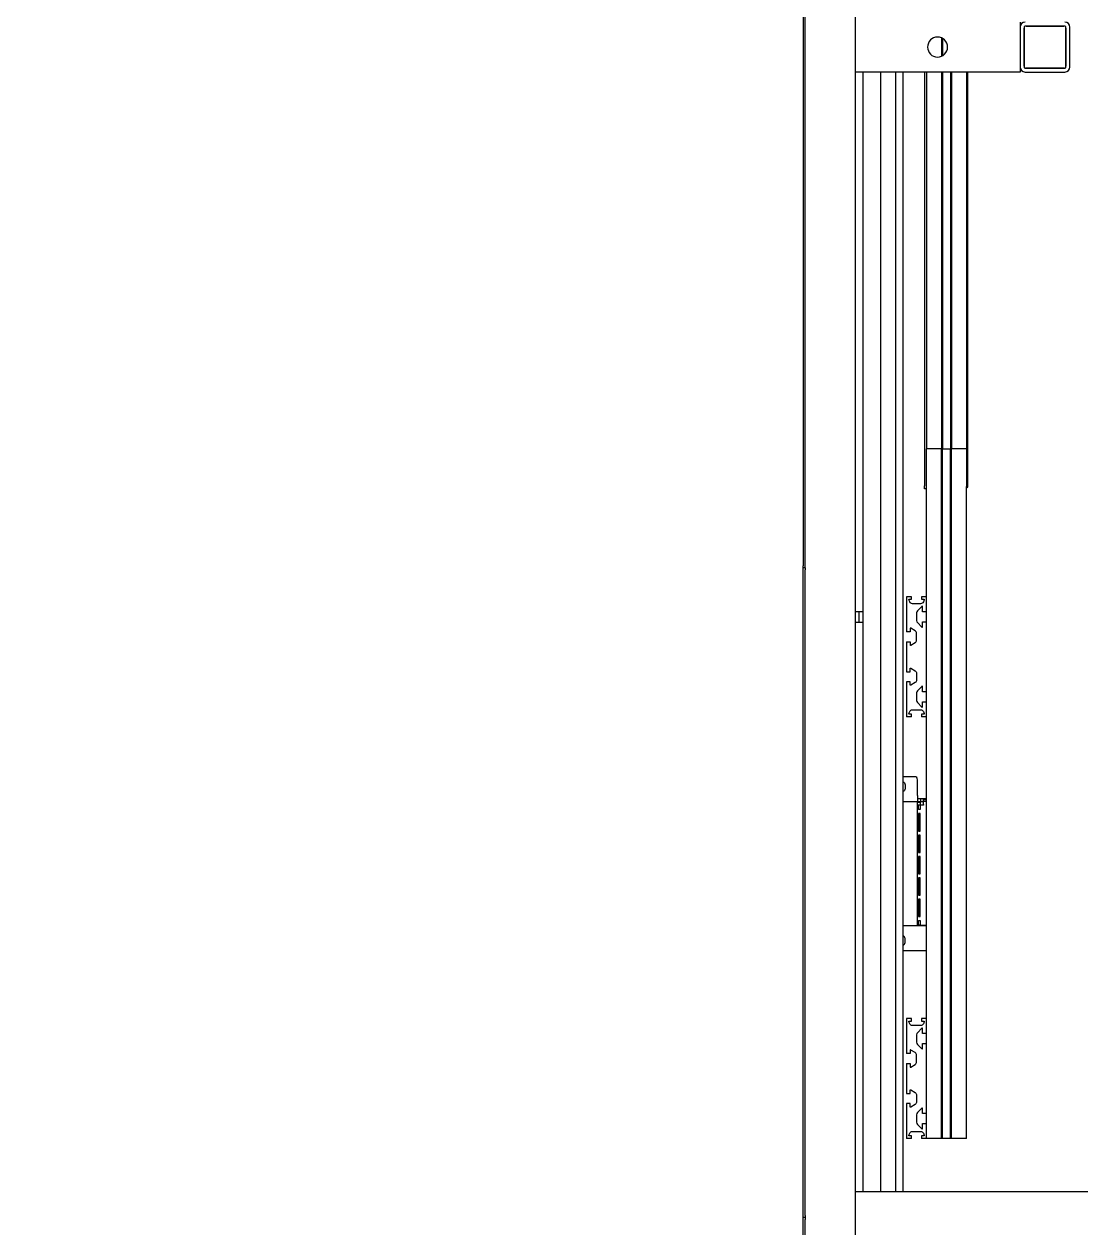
# Model space of a CAD drawing. Header units: millimetres. Extents: x 10462777 to 22643323, y 453826 to 1389191.
# Drawn here: x 11298028 to 11299086, y 581195 to 582399 of the extents above; entities that cross this region are included whole.
import ezdxf

# ---------------------------------------------------------------- set-up
doc = ezdxf.new("R2010")
doc.units = ezdxf.units.MM
doc.header["$LTSCALE"] = 200
doc.header["$MEASUREMENT"] = 0
doc.linetypes.add('CENTER', pattern=[2, 1.25, -0.25, 0.25, -0.25])
doc.linetypes.add('PHANTOM', pattern=[2.5, 1.25, -0.25, 0.25, -0.25, 0.25, -0.25])
doc.layers.get('0').update_dxf_attribs({"linetype": 'CONTINUOUS'})
doc.layers.add('1', color=1, linetype='CENTER')
doc.layers.add('11', color=6, linetype='PHANTOM')
doc.layers.add('LAYOUT', color=8, linetype='CONTINUOUS', lineweight=25)

# ---------------------------------------------------------------- blocks, each defined once
blk = doc.blocks.new('r710ic')
at = {"layer": 'LAYOUT', "color": 3}
blk.add_circle((272041.4, 104232.6), 2050.1, dxfattribs=at)
blk = doc.blocks.new('A$C7DA30AB0')
at = {"layer": 'LAYOUT', "color": 6, "linetype": 'PHANTOM'}
blk.add_circle((3030.4, 3026, 0), 2693, dxfattribs=at)

msp = doc.modelspace()

# ---------------------------------------------------------------- linework, layer by layer
at = {"layer": '1', "color": 252, "linetype": 'Continuous'}
for p, q in [((11298807.85382, 582527.4111, 0), (11298807.85382, 581857.40158, 0)), ((11298809.85385, 581857.40158, 0), (11298809.85385, 582527.4111, 0)), ((11298859.85456, 582481.41045, 0), (11298859.85456, 582396.38268, 0)), ((11298859.85456, 582401.40931, 0), (11298859.85456, 582396.40924, 0)), ((11298859.85456, 582396.40924, 0), (11298859.85456, 582356.40867, 0)), ((11299024.8569, 582401.40931, 0), (11299024.8569, 582396.40924, 0)), ((11299024.8569, 582396.40924, 0), (11299024.8569, 582356.40867, 0)), ((11299024.8569, 582396.40924, 0), (11299024.8569, 582356.40867, 0)), ((11299028.85696, 582396.40924, 0), (11299028.85696, 582356.40867, 0)), ((11299028.85696, 582357.40869, 0), (11299028.85696, 582395.40923, 0)), ((11299069.85754, 582397.40926, 0), (11299029.85697, 582397.40926, 0)), ((11299030.85699, 582397.40926, 0), (11299068.85753, 582397.40926, 0)), ((11299070.85755, 582356.40867, 0), (11299070.85755, 582396.40924, 0)), ((11299070.85755, 582395.40923, 0), (11299070.85755, 582357.40869, 0)), ((11299074.85761, 582356.40867, 0), (11299074.85761, 582396.40924, 0)), ((11298946.25578, 582385.64034, 0), (11298946.25578, 582367.21008, 0)), ((11298947.2558, 582385.14158, 0), (11298947.2558, 582367.70883, 0)), ((11298859.85456, 582356.40867, 0), (11298859.85456, 582351.4086, 0)), ((11298859.85456, 582356.37899, 0), (11298859.85456, 581226.35434, 0)), ((11299024.8569, 582351.4086, 0), (11298859.85456, 582351.4086, 0)), ((11298867.85467, 581811.65094, 0), (11298867.85467, 582351.40659, 0)), ((11298929.35554, 582351.4252, 0), (11298929.35554, 581937.40272, 0)), ((11298931.35557, 582351.4161, 0), (11298931.35557, 581974.40325, 0)), ((11298946.25578, 582351.4161, 0), (11298946.25578, 581974.40325, 0)), ((11298947.2558, 582351.4161, 0), (11298947.2558, 581974.40325, 0)), ((11298955.45591, 582351.4161, 0), (11298955.45591, 581974.40325, 0)), ((11298956.45593, 582351.4161, 0), (11298956.45593, 581974.40325, 0)), ((11298971.35614, 582351.40661, 0), (11298971.35614, 581936.66503, 0)), ((11298972.36015, 582351.40661, 0), (11298972.36015, 581936.66503, 0)), ((11299024.8569, 582356.40867, 0), (11299024.8569, 582351.4086, 0)), ((11299029.85697, 582355.40866, 0), (11299069.85754, 582355.40866, 0)), ((11299029.85697, 582351.4086, 0), (11299069.85754, 582351.4086, 0)), ((11299068.85753, 582355.40866, 0), (11299030.85699, 582355.40866, 0)), ((11298931.35557, 581284.39345, 0), (11298931.35557, 581974.40668, 0)), ((11298935.85564, 581974.40325, 0), (11298931.35557, 581974.40325, 0)), ((11298946.25578, 581974.40325, 0), (11298935.85564, 581974.40325, 0)), ((11298946.25578, 581284.39345, 0), (11298946.25578, 581974.40668, 0)), ((11298946.25578, 581974.40325, 0), (11298947.2558, 581974.40325, 0)), ((11298947.2558, 581284.39345, 0), (11298947.2558, 581974.40668, 0)), ((11298947.25582, 581974.40325, 0), (11298955.4559, 581974.40325, 0)), ((11298955.45591, 581284.39345, 0), (11298955.45591, 581974.40668, 0)), ((11298955.45591, 581974.40325, 0), (11298956.45593, 581974.40325, 0)), ((11298956.45593, 581284.39345, 0), (11298956.45593, 581974.40668, 0)), ((11298966.85608, 581974.40325, 0), (11298956.45593, 581974.40325, 0)), ((11298971.35614, 581974.40325, 0), (11298966.85608, 581974.40325, 0)), ((11298929.35554, 581934.40268, 0), (11298929.35554, 581937.40272, 0)), ((11298971.35614, 581935.92735, 0), (11298971.35614, 581936.66519, 0)), ((11298972.36015, 581936.66503, 0), (11298971.35614, 581936.66503, 0)), ((11298971.35614, 581284.39345, 0), (11298971.35614, 581935.93833, 0)), ((11298971.85615, 581935.92735, 0), (11298971.85615, 581936.66519, 0)), ((11298971.86015, 581936.66503, 0), (11298971.86015, 581935.92735, 0)), ((11298972.36015, 581936.66503, 0), (11298972.36015, 581935.92735, 0)), ((11298931.35557, 581934.40268, 0), (11298929.35554, 581934.40268, 0)), ((11298807.85382, 581855.40156, 0), (11298807.85382, 581857.40158, 0)), ((11298809.85385, 581855.40156, 0), (11298807.85382, 581855.40156, 0)), ((11298809.85385, 581855.40156, 0), (11298807.85382, 581855.40156, 0)), ((11298807.85382, 581853.40153, 0), (11298807.85382, 581855.40156, 0)), ((11298807.85382, 581207.39235, 0), (11298807.85382, 581853.40153, 0)), ((11298809.85385, 581855.40156, 0), (11298809.85385, 581857.40158, 0)), ((11298809.85385, 581855.40156, 0), (11298809.85385, 581853.40153, 0)), ((11298809.85385, 581207.39235, 0), (11298809.85385, 581853.40153, 0)), ((11298911.35529, 581826.40114, 0), (11298911.35529, 581791.40065, 0)), ((11298916.35536, 581826.40114, 0), (11298911.35529, 581826.40114, 0)), ((11298914.56352, 581821.18266, 0), (11298913.6678, 581823.19803, 0)), ((11298914.12471, 581823.90111, 0), (11298916.35536, 581823.90111, 0)), ((11298916.35536, 581823.90111, 0), (11298916.35536, 581826.40114, 0)), ((11298925.40587, 581819.40105, 0), (11298917.30499, 581819.40105, 0)), ((11298926.49504, 581816.74752, 0), (11298922.19267, 581812.27189, 0)), ((11298931.35557, 581826.40114, 0), (11298926.3555, 581826.40114, 0)), ((11298926.3555, 581826.40114, 0), (11298926.3555, 581823.90111, 0)), ((11298926.3555, 581823.90111, 0), (11298928.58615, 581823.90111, 0)), ((11298927.35552, 581811.40093, 0), (11298927.35552, 581816.401, 0)), ((11298929.04306, 581823.19803, 0), (11298928.14734, 581821.18266, 0)), ((11298931.35557, 581811.40093, 0), (11298931.35557, 581826.40114, 0)), ((11298859.85456, 581811.65094, 0), (11298867.85467, 581811.65094, 0)), ((11298863.49461, 581811.65094, 0), (11298863.49461, 581801.15079, 0)), ((11298867.85467, 581801.15083, 0), (11298867.85467, 581811.65089, 0)), ((11298921.35543, 581810.19282, 0), (11298921.35543, 581802.60891, 0)), ((11298931.35557, 581811.40093, 0), (11298927.35552, 581811.40093, 0)), ((11298859.85456, 581801.15079, 0), (11298867.85467, 581801.15079, 0)), ((11298867.85467, 581231.39815, 0), (11298867.85467, 581801.15079, 0)), ((11298914.85534, 581791.40065, 0), (11298911.35529, 581791.40065, 0)), ((11298914.85534, 581794.50591, 0), (11298914.85534, 581791.40065, 0)), ((11298919.9277, 581792.27925, 0), (11298915.6174, 581794.93174, 0)), ((11298922.19267, 581800.52983, 0), (11298926.49504, 581796.05421, 0)), ((11298927.35552, 581796.40072, 0), (11298927.35552, 581801.40079, 0)), ((11298927.35552, 581801.40079, 0), (11298931.35557, 581801.40079, 0)), ((11298931.35557, 581731.3998, 0), (11298931.35557, 581801.40079, 0)), ((11298911.35529, 581781.40051, 0), (11298911.35529, 581751.40008, 0)), ((11298911.35529, 581781.40051, 0), (11298914.85534, 581781.40051, 0)), ((11298914.85534, 581781.40051, 0), (11298914.85534, 581778.29524, 0)), ((11298915.6174, 581777.86941, 0), (11298919.9277, 581780.5219, 0)), ((11298921.35543, 581783.07691, 0), (11298921.35543, 581789.72424, 0)), ((11298915.6174, 581754.93118, 0), (11298919.9277, 581752.27868, 0)), ((11298911.35529, 581751.40008, 0), (11298914.85534, 581751.40008, 0)), ((11298914.85534, 581751.40008, 0), (11298914.85534, 581754.50534, 0)), ((11298921.35543, 581749.72367, 0), (11298921.35543, 581743.07635, 0)), ((11298911.35529, 581741.39994, 0), (11298911.35529, 581706.39944, 0)), ((11298914.85534, 581741.39994, 0), (11298911.35529, 581741.39994, 0)), ((11298914.85534, 581738.29468, 0), (11298914.85534, 581741.39994, 0)), ((11298919.9277, 581740.52134, 0), (11298915.6174, 581737.86884, 0)), ((11298926.49504, 581736.74638, 0), (11298922.19267, 581732.27075, 0)), ((11298927.35552, 581731.3998, 0), (11298927.35552, 581736.39987, 0)), ((11298931.35557, 581731.3998, 0), (11298927.35552, 581731.3998, 0)), ((11298921.35543, 581730.19168, 0), (11298921.35543, 581722.60777, 0)), ((11298922.19267, 581720.52869, 0), (11298926.49504, 581716.05307, 0)), ((11298927.35552, 581716.39958, 0), (11298927.35552, 581721.39965, 0)), ((11298927.35552, 581721.39965, 0), (11298931.35557, 581721.39965, 0)), ((11298931.35557, 581706.39944, 0), (11298931.35557, 581721.39965, 0)), ((11298913.6678, 581709.60255, 0), (11298914.56352, 581711.61793, 0)), ((11298916.35536, 581708.89948, 0), (11298914.12471, 581708.89948, 0)), ((11298916.35536, 581706.39944, 0), (11298916.35536, 581708.89948, 0)), ((11298917.30499, 581713.39954, 0), (11298925.40587, 581713.39954, 0)), ((11298926.3555, 581708.89948, 0), (11298926.3555, 581706.39944, 0)), ((11298928.58615, 581708.89948, 0), (11298926.3555, 581708.89948, 0)), ((11298928.14734, 581711.61793, 0), (11298929.04306, 581709.60255, 0)), ((11298916.35536, 581706.39944, 0), (11298911.35529, 581706.39944, 0)), ((11298931.35557, 581706.39944, 0), (11298926.3555, 581706.39944, 0)), ((11298911.35529, 581404.39515, 0), (11298911.35529, 581369.39465, 0)), ((11298916.35536, 581404.39515, 0), (11298911.35529, 581404.39515, 0)), ((11298914.56352, 581399.17666, 0), (11298913.6678, 581401.19204, 0)), ((11298914.12471, 581401.89511, 0), (11298916.35536, 581401.89511, 0)), ((11298916.35536, 581401.89511, 0), (11298916.35536, 581404.39515, 0)), ((11298925.40587, 581397.39505, 0), (11298917.30499, 581397.39505, 0)), ((11298926.49504, 581394.74152, 0), (11298922.19267, 581390.2659, 0)), ((11298931.35557, 581404.39515, 0), (11298926.3555, 581404.39515, 0)), ((11298926.3555, 581404.39515, 0), (11298926.3555, 581401.89511, 0)), ((11298926.3555, 581401.89511, 0), (11298928.58615, 581401.89511, 0)), ((11298927.35552, 581389.39494, 0), (11298927.35552, 581394.39501, 0)), ((11298929.04306, 581401.19204, 0), (11298928.14734, 581399.17666, 0)), ((11298931.35557, 581389.39494, 0), (11298931.35557, 581404.39515, 0)), ((11298921.35543, 581388.18682, 0), (11298921.35543, 581380.60291, 0)), ((11298931.35557, 581389.39494, 0), (11298927.35552, 581389.39494, 0)), ((11298914.85534, 581369.39465, 0), (11298911.35529, 581369.39465, 0)), ((11298914.85534, 581372.49991, 0), (11298914.85534, 581369.39465, 0)), ((11298919.9277, 581370.27325, 0), (11298915.6174, 581372.92575, 0)), ((11298922.19267, 581378.52384, 0), (11298926.49504, 581374.04821, 0)), ((11298927.35552, 581374.39472, 0), (11298927.35552, 581379.3948, 0)), ((11298927.35552, 581379.3948, 0), (11298931.35557, 581379.3948, 0)), ((11298931.35557, 581309.3938, 0), (11298931.35557, 581379.3948, 0)), ((11298911.35529, 581359.39451, 0), (11298911.35529, 581329.39408, 0)), ((11298911.35529, 581359.39451, 0), (11298914.85534, 581359.39451, 0)), ((11298914.85534, 581359.39451, 0), (11298914.85534, 581356.28925, 0)), ((11298915.6174, 581355.86341, 0), (11298919.9277, 581358.51591, 0)), ((11298921.35543, 581361.07092, 0), (11298921.35543, 581367.71824, 0)), ((11298911.35529, 581329.39408, 0), (11298914.85534, 581329.39408, 0)), ((11298914.85534, 581329.39408, 0), (11298914.85534, 581332.49935, 0)), ((11298915.6174, 581332.92518, 0), (11298919.9277, 581330.27269, 0)), ((11298921.35543, 581327.71768, 0), (11298921.35543, 581321.07035, 0)), ((11298911.35529, 581319.39394, 0), (11298911.35529, 581284.39345, 0)), ((11298914.85534, 581319.39394, 0), (11298911.35529, 581319.39394, 0)), ((11298914.85534, 581316.28868, 0), (11298914.85534, 581319.39394, 0)), ((11298919.9277, 581318.51534, 0), (11298915.6174, 581315.86285, 0)), ((11298926.49504, 581314.74038, 0), (11298922.19267, 581310.26476, 0)), ((11298927.35552, 581309.3938, 0), (11298927.35552, 581314.39387, 0)), ((11298931.35557, 581309.3938, 0), (11298927.35552, 581309.3938, 0)), ((11298921.35543, 581308.18568, 0), (11298921.35543, 581300.60178, 0)), ((11298922.19267, 581298.5227, 0), (11298926.49504, 581294.04708, 0)), ((11298927.35552, 581294.39359, 0), (11298927.35552, 581299.39366, 0)), ((11298927.35552, 581299.39366, 0), (11298931.35557, 581299.39366, 0)), ((11298931.35557, 581284.39345, 0), (11298931.35557, 581299.39366, 0)), ((11298913.6678, 581287.59656, 0), (11298914.56352, 581289.61194, 0)), ((11298916.35536, 581286.89348, 0), (11298914.12471, 581286.89348, 0)), ((11298916.35536, 581284.39345, 0), (11298916.35536, 581286.89348, 0)), ((11298917.30499, 581291.39355, 0), (11298925.40587, 581291.39355, 0)), ((11298926.3555, 581286.89348, 0), (11298926.3555, 581284.39345, 0)), ((11298928.58615, 581286.89348, 0), (11298926.3555, 581286.89348, 0)), ((11298928.14734, 581289.61194, 0), (11298929.04306, 581287.59656, 0)), ((11298916.35536, 581284.39345, 0), (11298911.35529, 581284.39345, 0)), ((11298931.35557, 581284.39345, 0), (11298926.3555, 581284.39345, 0)), ((11298946.25578, 581284.39345, 0), (11298931.35557, 581284.39345, 0)), ((11298947.2558, 581284.39345, 0), (11298946.25578, 581284.39345, 0)), ((11298955.45589, 581284.39345, 0), (11298947.25582, 581284.39345, 0)), ((11298956.45593, 581284.39345, 0), (11298955.45591, 581284.39345, 0)), ((11298971.35614, 581284.39345, 0), (11298956.45593, 581284.39345, 0)), ((11298859.85456, 581231.39269, 0), (11299119.85825, 581231.39269, 0)), ((11298859.85456, 581231.39269, 0), (11298859.85456, 581226.39262, 0)), ((11298859.85456, 581226.39262, 0), (11298859.85456, 581186.39205, 0)), ((11298807.85382, 581205.39232, 0), (11298807.85382, 581207.39235, 0)), ((11298809.85385, 581205.39232, 0), (11298807.85382, 581205.39232, 0)), ((11298809.85385, 581205.39232, 0), (11298807.85382, 581205.39232, 0)), ((11298807.85382, 581203.3923, 0), (11298807.85382, 581205.39232, 0)), ((11298807.85382, 580557.38312, 0), (11298807.85382, 581203.3923, 0)), ((11298809.85385, 581207.39235, 0), (11298809.85385, 581205.39232, 0)), ((11298809.85385, 581205.39232, 0), (11298809.85385, 581203.3923, 0)), ((11298809.85385, 580557.38312, 0), (11298809.85385, 581203.3923, 0))]:
    msp.add_line(p, q, dxfattribs=at)
at = {"layer": '1', "color": 163, "linetype": 'Continuous'}
for p, q in [((11298919.3554, 581646.39859, 0), (11298907.85474, 581646.39859, 0)), ((11298909.85527, 581638.39847, 0), (11298909.85527, 581634.39842, 0)), ((11298922.35544, 581627.39832, 0), (11298922.35544, 581643.39854, 0)), ((11298922.35544, 581627.39832, 0), (11298922.35544, 581621.39823, 0)), ((11298922.35544, 581624.39827, 0), (11298925.35549, 581624.39827, 0)), ((11298925.35549, 581624.39827, 0), (11298928.35553, 581624.39827, 0)), ((11298925.35549, 581624.39827, 0), (11298925.35549, 581621.39823, 0)), ((11298928.35553, 581624.39827, 0), (11298931.35573, 581624.39827, 0)), ((11298928.35553, 581623.34266, 0), (11298928.35553, 581624.39827, 0)), ((11298931.35553, 581623.34266, 0), (11298928.35553, 581623.34266, 0)), ((11298928.35553, 581621.74239, 0), (11298928.35553, 581623.34266, 0)), ((11298907.85497, 581621.39823, 0), (11298922.35544, 581621.39823, 0)), ((11298922.35544, 581621.39823, 0), (11298925.35549, 581621.39823, 0)), ((11298922.35544, 581620.89823, 0), (11298925.35549, 581620.89823, 0)), ((11298922.35544, 581617.89818, 0), (11298922.35544, 581620.89823, 0)), ((11298922.35544, 581497.89648, 0), (11298922.35544, 581617.89818, 0)), ((11298923.41106, 581617.89818, 0), (11298922.35544, 581617.89818, 0)), ((11298925.01133, 581617.89818, 0), (11298923.41106, 581617.89818, 0)), ((11298923.41106, 581613.39812, 0), (11298923.41106, 581617.89818, 0)), ((11298925.01136, 581613.39812, 0), (11298923.41106, 581613.39812, 0)), ((11298925.01136, 581617.89818, 0), (11298925.01136, 581613.39812, 0)), ((11298928.35553, 581617.89818, 0), (11298925.01136, 581617.89818, 0)), ((11298925.35549, 581621.39823, 0), (11298928.35553, 581621.39823, 0)), ((11298925.35549, 581617.89818, 0), (11298925.35549, 581620.89823, 0)), ((11298928.35553, 581621.74236, 0), (11298931.35553, 581621.74236, 0)), ((11298928.35553, 581618.39819, 0), (11298928.35553, 581621.74236, 0)), ((11298928.35553, 581618.39819, 0), (11298928.35553, 581617.89818, 0)), ((11298923.41106, 581609.39806, 0), (11298923.41106, 581591.99781, 0)), ((11298925.01136, 581609.39806, 0), (11298923.41106, 581609.39806, 0)), ((11298925.01136, 581591.99781, 0), (11298925.01136, 581609.39806, 0)), ((11298923.41106, 581591.99781, 0), (11298925.01136, 581591.99781, 0)), ((11298923.41106, 581587.99776, 0), (11298923.41106, 581570.59751, 0)), ((11298925.01136, 581587.99776, 0), (11298923.41106, 581587.99776, 0)), ((11298925.01136, 581570.59751, 0), (11298925.01136, 581587.99776, 0)), ((11298923.41106, 581570.59751, 0), (11298925.01136, 581570.59751, 0)), ((11298923.41106, 581566.59745, 0), (11298923.41106, 581549.19721, 0)), ((11298925.01136, 581566.59745, 0), (11298923.41106, 581566.59745, 0)), ((11298925.01136, 581549.19721, 0), (11298925.01136, 581566.59745, 0)), ((11298923.41106, 581549.19721, 0), (11298925.01136, 581549.19721, 0)), ((11298923.41106, 581545.19715, 0), (11298923.41106, 581527.7969, 0)), ((11298925.01136, 581545.19715, 0), (11298923.41106, 581545.19715, 0)), ((11298925.01136, 581527.7969, 0), (11298925.01136, 581545.19715, 0)), ((11298923.41106, 581527.7969, 0), (11298925.01136, 581527.7969, 0)), ((11298923.41106, 581523.79685, 0), (11298923.41106, 581506.3966, 0)), ((11298925.01136, 581523.79685, 0), (11298923.41106, 581523.79685, 0)), ((11298925.01136, 581506.3966, 0), (11298925.01136, 581523.79685, 0)), ((11298923.41106, 581506.3966, 0), (11298925.01136, 581506.3966, 0)), ((11298923.41106, 581497.89648, 0), (11298923.41106, 581502.39654, 0)), ((11298923.41106, 581502.39654, 0), (11298925.01136, 581502.39654, 0)), ((11298925.01136, 581502.39654, 0), (11298925.01136, 581497.89648, 0)), ((11298907.85661, 581497.39647, 0), (11298931.35551, 581497.39647, 0)), ((11298922.35544, 581497.89648, 0), (11298923.41106, 581497.89648, 0)), ((11298925.01133, 581497.89648, 0), (11298923.41106, 581497.89648, 0)), ((11298925.01136, 581497.89648, 0), (11298928.35553, 581497.89648, 0)), ((11298928.35553, 581497.89648, 0), (11298931.35607, 581497.89648, 0)), ((11298909.85527, 581480.39623, 0), (11298909.85527, 581484.39629, 0)), ((11298907.8563, 581472.39612, 0), (11298931.35545, 581472.39612, 0))]:
    msp.add_line(p, q, dxfattribs=at)
at = {"layer": '1', "color": 252, "linetype": 'Continuous', "extrusion": (0, 0, -1)}
msp.add_circle((-11298942.35573, 582376.40896, 0), 10.00014, dxfattribs=at)
at = {"layer": '1', "color": 252, "linetype": 'Continuous'}
for centre, radius, start, end in [((11299029.85697, 582396.40924, 0), 5.00007, 90, 180), ((11299029.85697, 582396.40924, 0), 1.00001, 90, 180), ((11299030.85699, 582395.40923, 0), 2.00003, 90, 180), ((11299068.85753, 582395.40923, 0), 2.00003, 0, 90), ((11299069.85754, 582396.40924, 0), 5.00007, 0, 90), ((11299069.85754, 582396.40924, 0), 1.00001, 0, 90), ((11299030.85699, 582357.40869, 0), 2.00003, 180, 270), ((11299068.85753, 582357.40869, 0), 2.00003, 270, 0), ((11299029.85697, 582356.40867, 0), 5.00007, 180, 270), ((11299029.85697, 582356.40867, 0), 1.00001, 180, 270), ((11299069.85754, 582356.40867, 0), 1.00001, 270, 0), ((11299069.85754, 582356.40867, 0), 5.00007, 270, 0), ((11298971.85815, 581935.92735, 0), 0.50201, 180, 0), ((11298971.85815, 581935.92735, 0), 0.002, 180, 0), ((11298926.85551, 581816.401, 0), 0.50001, 0, 136.13073269), ((11298924.35547, 581810.19282, 0), 3.00004, 136.13073269, 180), ((11298915.35535, 581794.50591, 0), 0.50001, 58.39249774, 180), ((11298918.35539, 581789.72424, 0), 3.00004, 0, 58.39249774), ((11298924.35547, 581802.60891, 0), 3.00004, 180, 223.86926731), ((11298926.85551, 581796.40072, 0), 0.50001, 223.86926731, 0), ((11298918.35539, 581783.07691, 0), 3.00004, 301.60750226, 0), ((11298915.35535, 581778.29524, 0), 0.50001, 180, 301.60750226), ((11298924.35547, 581730.19168, 0), 3.00004, 136.13073269, 180), ((11298926.85551, 581736.39987, 0), 0.50001, 0, 136.13073269), ((11298924.35547, 581722.60777, 0), 3.00004, 180, 223.86926731), ((11298926.85551, 581716.39958, 0), 0.50001, 223.86926731, 0), ((11298926.85551, 581394.39501, 0), 0.50001, 0, 136.13073269), ((11298924.35547, 581388.18682, 0), 3.00004, 136.13073269, 180), ((11298915.35535, 581372.49991, 0), 0.50001, 58.39249774, 180), ((11298918.35539, 581367.71824, 0), 3.00004, 0, 58.39249774), ((11298924.35547, 581380.60291, 0), 3.00004, 180, 223.86926731), ((11298926.85551, 581374.39472, 0), 0.50001, 223.86926731, 0), ((11298918.35539, 581361.07092, 0), 3.00004, 301.60750226, 0), ((11298915.35535, 581356.28925, 0), 0.50001, 180, 301.60750226), ((11298924.35547, 581308.18568, 0), 3.00004, 136.13073269, 180), ((11298926.85551, 581314.39387, 0), 0.50001, 0, 136.13073269), ((11298924.35547, 581300.60178, 0), 3.00004, 180, 223.86926731), ((11298926.85551, 581294.39359, 0), 0.50001, 223.86926731, 0)]:
    msp.add_arc(centre, radius, start, end, dxfattribs=at)
at = {"layer": '1', "color": 252, "linetype": 'Continuous', "extrusion": (0, 0, -1)}
for centre, radius, start, end in [((-11298914.12471, 581823.4011, 0), 0.50001, 336.03751092, 90), ((-11298917.30499, 581822.40109, 0), 3.00004, 270, 336.03751092), ((-11298925.40587, 581822.40109, 0), 3.00004, 203.96248908, 270), ((-11298928.58615, 581823.4011, 0), 0.50001, 90, 203.96248908), ((-11298915.35535, 581754.50534, 0), 0.50001, 0, 121.60750226), ((-11298918.35539, 581749.72367, 0), 3.00004, 121.60750226, 180), ((-11298918.35539, 581743.07635, 0), 3.00004, 180, 238.39249774), ((-11298915.35535, 581738.29468, 0), 0.50001, 238.39249774, 0), ((-11298914.12471, 581709.39948, 0), 0.50001, 270, 23.96248908), ((-11298917.30499, 581710.3995, 0), 3.00004, 23.96248908, 90), ((-11298925.40587, 581710.3995, 0), 3.00004, 90, 156.03751092), ((-11298928.58615, 581709.39948, 0), 0.50001, 156.03751092, 270), ((-11298914.12471, 581401.39511, 0), 0.50001, 336.03751092, 90), ((-11298917.30499, 581400.39509, 0), 3.00004, 270, 336.03751092), ((-11298925.40587, 581400.39509, 0), 3.00004, 203.96248908, 270), ((-11298928.58615, 581401.39511, 0), 0.50001, 90, 203.96248908), ((-11298915.35535, 581332.49935, 0), 0.50001, 0, 121.60750226), ((-11298918.35539, 581327.71768, 0), 3.00004, 121.60750226, 180), ((-11298915.35535, 581316.28868, 0), 0.50001, 238.39249774, 0), ((-11298918.35539, 581321.07035, 0), 3.00004, 180, 238.39249774), ((-11298914.12471, 581287.39349, 0), 0.50001, 270, 23.96248908), ((-11298917.30499, 581288.3935, 0), 3.00004, 23.96248908, 90), ((-11298925.40587, 581288.3935, 0), 3.00004, 90, 156.03751092), ((-11298928.58615, 581287.39349, 0), 0.50001, 156.03751092, 270)]:
    msp.add_arc(centre, radius, start, end, dxfattribs=at)
at = {"layer": '1', "color": 163, "linetype": 'Continuous', "extrusion": (0, 0, -1)}
for centre, start, end in [((-11298906.85522, 581638.39847, 0), 109.47090078, 180), ((-11298906.85522, 581634.39842, 0), 180, 250.52909922)]:
    msp.add_arc(centre, 3.00004, start, end, dxfattribs=at)
at = {"layer": '1', "color": 163, "linetype": 'Continuous'}
for centre, start, end in [((11298919.3554, 581643.39854, 0), 0, 90), ((11298906.85522, 581484.39629, 0), 0, 70.52909922), ((11298906.85522, 581480.39623, 0), 289.47090078, 0)]:
    msp.add_arc(centre, 3.00004, start, end, dxfattribs=at)
at = {"layer": '11', "color": 252, "linetype": 'Continuous'}
for p, q in [((11298885.10895, 582351.39298, 0), (11298885.10895, 581231.40441, 0)), ((11298900.6011, 581231.40441, 0), (11298900.6011, 582351.39298, 0)), ((11298907.85524, 581231.40441, 0), (11298907.85524, 582351.39298, 0))]:
    msp.add_line(p, q, dxfattribs=at)

# ---------------------------------------------------------------- block references
at = {"ltscale": 10}
msp.add_blockref('A$C7DA30AB0', (11294684.4077, 580408.4363, 0), dxfattribs=at)
at = {"layer": 'LAYOUT', "color": 2, "rotation": 270}
msp.add_blockref('r710ic', (11195875.24796, 856316.46559, 0), dxfattribs=at)

doc.saveas('drawing.dxf')
